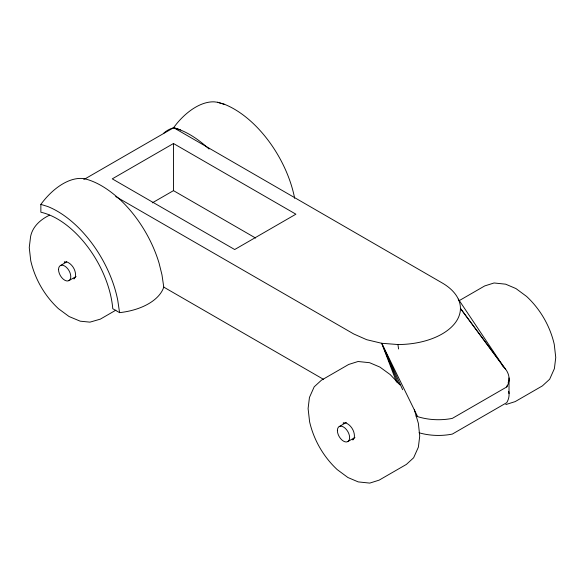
<?xml version="1.0" encoding="UTF-8"?>
<svg xmlns="http://www.w3.org/2000/svg" width="585" height="585" viewBox="0 0 585 585"><rect width="100%" height="100%" fill="white"/><g stroke="black" fill="none" stroke-linecap="round" stroke-linejoin="round"><path stroke-width="0.88" d="M415.942 416.023L417.631 416.622A42.8 24.709 0 0 0 452.322 418.377L506.734 386.963L507.305 385.274M508.153 382.744L509.009 380.213M323.505 379.343L163.771 287.118A55.604 32.102 0 0 1 119.567 312.646L112.766 308.719A78.858 45.528 60 0 0 40.862 212.231L40.862 204.377A55.604 32.102 -60 0 1 85.066 178.856L173.482 127.808L176.824 123.53A55.604 32.102 -60 0 1 214.351 101.863L217.686 102.287L224.677 104.386A88.357 51.012 60 0 1 294.664 198.308M74.236 278.672L73.915 278.935L75.414 277.063C76.459 270.935 72.43 263.959 66.602 261.795L64.233 262.16L64.613 262.014M353.077 439.664L352.755 439.92L354.261 438.055C355.3 431.92 351.278 424.951 345.442 422.779L343.073 423.152L343.461 423.006M115.691 196.538L353.713 333.955L366.656 339.688L381.734 343.293L397.917 344.528A62.515 36.094 0 0 0 455.678 322.24A62.515 36.094 0 0 0 442.121 282.906L173.591 127.662C186.556 131.237 197.862 139.011 207.792 147.873A88.357 51.012 60 0 1 209.042 149.043M217.576 102.273L224.677 104.386M173.482 143.515L112.269 178.856L234.687 249.532L295.9 214.19L173.482 143.515L173.482 190.637L255.623 238.058M49.608 215.148C40.745 219.368 32.643 226.388 30.61 236.457L29.25 247.572L30.749 260.742C34.954 279.03 44.672 295.856 58.398 308.639L69.059 316.522L80.211 321.18L89.944 322.145L100.32 319.147L115.867 310.167M152.29 202.863L173.482 190.637M60.335 265.597L66.653 261.948M68.993 280.588L76.094 276.486M459.028 300.748L484.68 285.941L494.069 282.972L505.637 284.178L515.941 288.559L526.602 296.441C540.328 309.231 550.046 326.057 554.251 344.338L555.75 357.515L554.39 368.63L549.651 379.248L542.39 385.895L515.188 401.603L505.798 404.571M339.183 426.582L346.283 422.48M347.834 441.58L354.941 437.478M173.482 127.808L170.41 128.89A71.472 41.264 60 0 0 163.654 133.263M83.75 179.317L85.066 178.856C98.112 182.227 109.402 190.154 119.355 198.98A88.262 50.961 60 0 1 159.061 263.118L161.979 274.862L163.771 287.118M173.482 127.727L180.465 129.914M40.862 204.377L47.853 206.564A88.262 50.961 60 0 1 117.775 300.383L119.567 312.646M400.008 384.93L390.224 374.605L379.921 367.087L369.618 362.707L358.049 361.501L348.66 364.47L321.457 380.177L314.189 386.824L309.45 397.442L308.098 408.557L309.589 421.734C313.801 440.015 323.512 456.841 337.245 469.631L347.907 477.514L358.21 481.894L369.771 483.1L379.16 480.131L406.37 464.424L413.632 457.777L418.37 447.159L419.73 436.044L418.37 423.365L414.326 409.727M505.469 368.996L460.432 308.434L503.7 366.934L458.304 299.089M417.631 416.622L381.734 343.293L396.535 382.107M402.663 389.72L381.734 343.293L398.495 383.716M397.917 344.528L398.59 348.996M509.03 377.91L509.03 393.617M419.043 432.761A42.8 24.709 0 0 0 452.322 434.085L506.734 402.67A42.8 24.709 0 0 0 508.687 391.328M502.164 365.457A42.8 24.709 0 0 1 506.734 386.963M337.384 430.545A8.658 4.994 60 0 0 346.569 441.967A8.658 4.994 60 0 0 346.569 429.726A8.658 4.994 60 0 0 337.384 430.545M58.544 269.561A8.658 4.994 60 0 0 67.721 280.983A8.658 4.994 60 0 0 67.721 268.742A8.658 4.994 60 0 0 58.544 269.561"/></g></svg>
